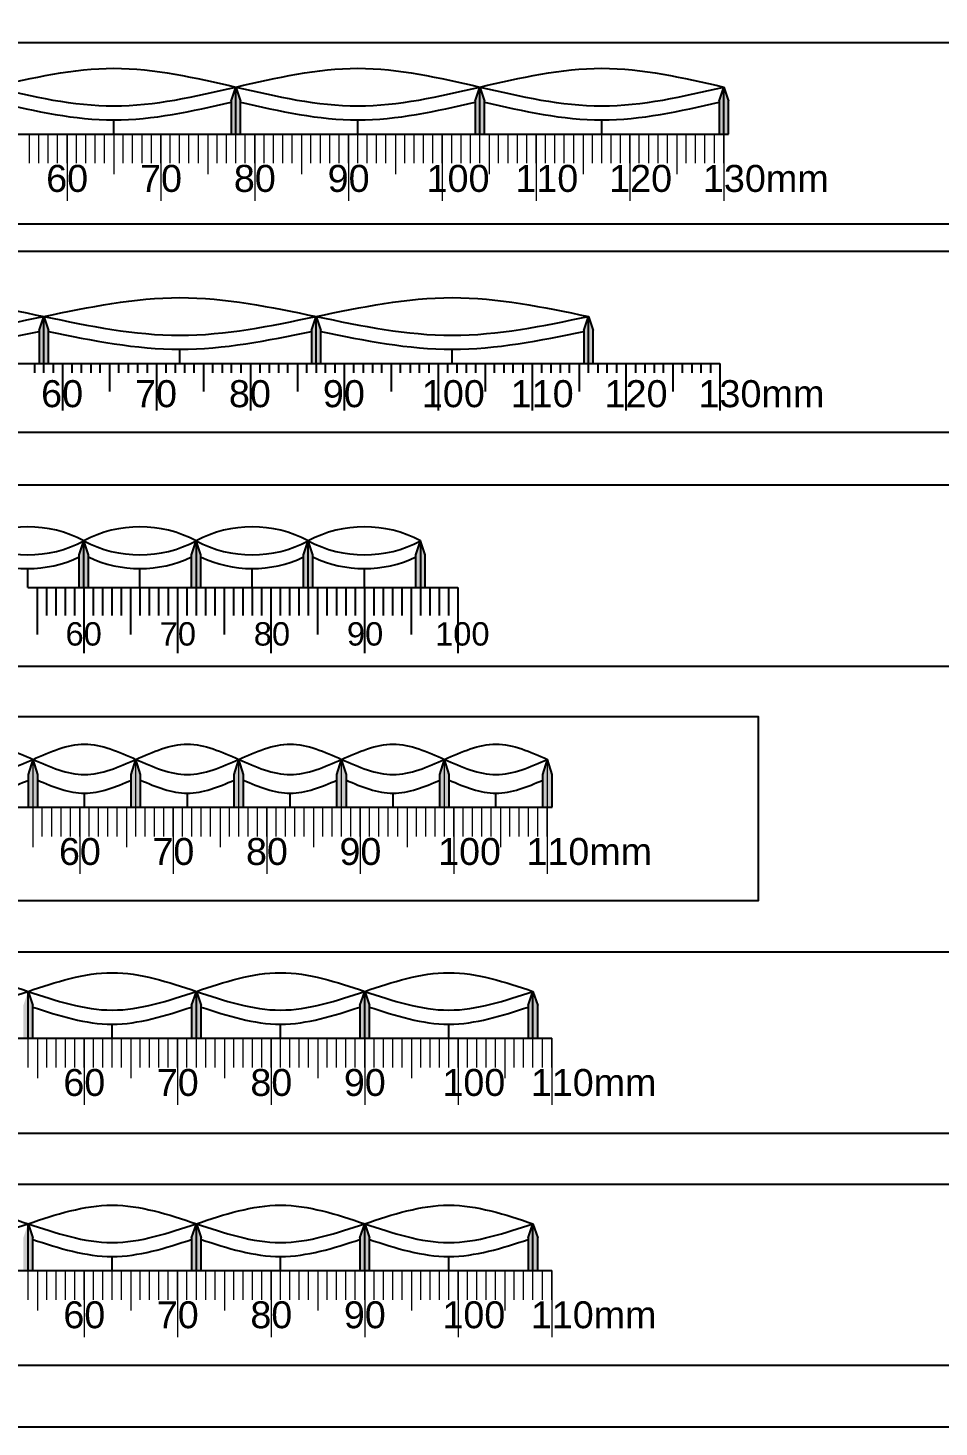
# Model space of a CAD drawing. Header units: millimetres. Extents: x 10828 to 12582, y 10200 to 11457.
# Drawn here: x 11524.7 to 11622.1, y 11159.7 to 11309.3 of the extents above; entities that cross this region are included whole.
import ezdxf

# ---------------------------------------------------------------- set-up
doc = ezdxf.new("R2010")
doc.units = ezdxf.units.MM
doc.linetypes.add('ACAD_ISO03W100', pattern=[30, 12, -18])
for name, color, linetype, lineweight in [('BTONG', 250, 'Continuous', 30), ('chigioixd', 1, 'ACAD_ISO03W100', 30), ('VATLIEU', 250, 'Continuous', 5)]:
    doc.layers.add(name, color=color, linetype=linetype, lineweight=lineweight)
doc.layers.add('GHICHU', color=7, linetype='Continuous')
doc.styles.get("Standard").update_dxf_attribs({"font": 'arial.ttf'})
doc.styles.add('VN-DIM', font='')
doc.styles.get('VN-DIM').set_extended_font_data('VNI-Helve')

# ---------------------------------------------------------------- blocks, each defined once
blk = doc.blocks.new('*U8')
h = blk.add_hatch(color=3)
h.dxf.hatch_style = 1
h.paths.add_polyline_path([(-11.79, 0.25), (-12.25, 1.75), (-12.25, -3.25), (-11.75, -3.25)])
h.paths.add_polyline_path([(-0.25, 1.75), (-0.75, 0.25), (-0.75, -3.25), (-0.25, -3.25)])
h.paths.add_polyline_path([(0.25, 0.25), (-0.25, 1.75), (-0.25, -3.25), (0.25, -3.25)])
h.paths.add_polyline_path([(11.75, 1.75), (11.25, 0.25), (11.25, -3.25), (11.75, -3.25)])
h.paths.add_polyline_path([(12.25, 0.25), (11.75, 1.75), (11.75, -3.25), (12.25, -3.25)])
for p, q in [((-0.75, 0.25), (-0.25, 1.75)), ((-0.25, -3.25), (-0.25, 1.75)), ((0.25, 0.25), (-0.25, 1.75)), ((11.25, 0.25), (11.75, 1.75)), ((11.75, 1.75), (11.75, -3.25)), ((12.25, 0.25), (11.75, 1.75)), ((-0.75, -3.25), (-0.75, 0.25)), ((0.25, -3.25), (0.25, 0.25)), ((11.25, -3.25), (11.25, 0.25)), ((12.25, -3.25), (12.25, 0.25))]:
    blk.add_line(p, q)
at = {"color": 1}
for p, q in [((-6.25, -3.25), (-6.25, -1.25)), ((5.75, -3.25), (5.75, -1.25))]:
    blk.add_line(p, q, dxfattribs=at)
at = {"color": 5}
for centre, start, end in [((-6.25, -9.5), 61.9275, 118.0725), ((5.75, 13), 241.9275, 298.0725)]:
    blk.add_arc(centre, 12.75, start, end, dxfattribs=at)
at = {"color": 6}
for centre, start, end in [((5.75, -9.5), 61.9275, 118.0725), ((-6.25, 13), 241.9275, 298.0725)]:
    blk.add_arc(centre, 12.75, start, end, dxfattribs=at)
at = {"color": 1}
for centre, start in [((-6.25, 11.53), 244.2665), ((5.75, 11.53), 244.4453)]:
    blk.add_arc(centre, 12.75, start, 295.5547, dxfattribs=at)
blk = doc.blocks.new('*U9')
at = {"color": 0, "linetype": 'ByBlock', "lineweight": -2, "transparency": 16777216}
for p in [(0, 0), (24, 0), (48, 0), (72, 0)]:
    blk.add_blockref('*U8', p, dxfattribs=at)

msp = doc.modelspace()

# ---------------------------------------------------------------- hatches: boundary and pattern name
h = msp.add_hatch(color=3)
h.dxf.hatch_style = 1
h.paths.add_polyline_path([(11521.35, 11301.46), (11520.84, 11302.97), (11520.84, 11297.95), (11521.35, 11297.95)])
h.paths.add_polyline_path([(11546.93, 11302.97), (11546.43, 11301.46), (11546.43, 11297.95), (11546.93, 11297.95)])
h.paths.add_polyline_path([(11547.43, 11301.46), (11546.93, 11302.97), (11546.93, 11297.95), (11547.43, 11297.95)])
h.paths.add_polyline_path([(11573.02, 11302.97), (11572.51, 11301.46), (11572.51, 11297.95), (11573.02, 11297.95)])
h.paths.add_polyline_path([(11573.52, 11301.46), (11573.02, 11302.97), (11573.02, 11297.95), (11573.52, 11297.95)])
h = msp.add_hatch(color=3)
h.dxf.hatch_style = 1
h.paths.add_polyline_path([(11599.1, 11302.97), (11598.6, 11301.46), (11598.6, 11297.95), (11599.1, 11297.95)])
h.paths.add_polyline_path([(11599.6, 11301.46), (11599.1, 11302.97), (11599.1, 11297.95), (11599.6, 11297.95)])
h = msp.add_hatch(color=3)
h.dxf.hatch_style = 1
h.paths.add_polyline_path([(11468.65, 11276.94), (11468.15, 11278.44), (11468.15, 11273.42), (11468.65, 11273.42)])
h.paths.add_polyline_path([(11497.27, 11278.44), (11496.76, 11276.94), (11496.76, 11273.42), (11497.27, 11273.42)])
h.paths.add_polyline_path([(11497.77, 11276.94), (11497.27, 11278.44), (11497.27, 11273.42), (11497.77, 11273.42)])
h.paths.add_polyline_path([(11526.39, 11278.44), (11525.88, 11276.94), (11525.88, 11273.42), (11526.39, 11273.42)])
h.paths.add_polyline_path([(11526.89, 11276.94), (11526.39, 11278.44), (11526.39, 11273.42), (11526.89, 11273.42)])
h = msp.add_hatch(color=3)
h.dxf.hatch_style = 1
h.paths.add_polyline_path([(11526.89, 11276.94), (11526.39, 11278.44), (11526.39, 11273.42), (11526.89, 11273.42)])
h.paths.add_polyline_path([(11555.51, 11278.44), (11555, 11276.94), (11555, 11273.42), (11555.51, 11273.42)])
h.paths.add_polyline_path([(11556.01, 11276.94), (11555.51, 11278.44), (11555.51, 11273.42), (11556.01, 11273.42)])
h.paths.add_polyline_path([(11584.63, 11278.44), (11584.13, 11276.94), (11584.13, 11273.42), (11584.63, 11273.42)])
h.paths.add_polyline_path([(11585.13, 11276.94), (11584.63, 11278.44), (11584.63, 11273.42), (11585.13, 11273.42)])
h = msp.add_hatch(color=3)
h.dxf.hatch_style = 1
h.paths.add_polyline_path([(11470.73, 11229.46), (11470.23, 11231.08), (11470.23, 11225.96), (11470.73, 11225.96)])
h.paths.add_polyline_path([(11481.23, 11231.08), (11480.73, 11229.47), (11480.73, 11225.97), (11481.23, 11225.96)])
h.paths.add_polyline_path([(11481.73, 11229.46), (11481.23, 11231.08), (11481.23, 11225.96), (11481.73, 11225.96)])
h.paths.add_polyline_path([(11492.73, 11229.46), (11492.23, 11231.08), (11492.23, 11225.96), (11492.73, 11225.96)])
h.paths.add_polyline_path([(11492.23, 11231.08), (11491.73, 11229.47), (11491.73, 11225.96), (11492.23, 11225.96)])
h.paths.add_polyline_path([(11503.24, 11231.08), (11502.74, 11229.47), (11502.74, 11225.96), (11503.24, 11225.96)])
h.paths.add_polyline_path([(11503.74, 11229.46), (11503.24, 11231.08), (11503.24, 11225.96), (11503.74, 11225.96)])
h.paths.add_polyline_path([(11514.24, 11231.08), (11513.74, 11229.47), (11513.74, 11225.96), (11514.24, 11225.96)])
h.paths.add_polyline_path([(11514.74, 11229.46), (11514.24, 11231.08), (11514.24, 11225.96), (11514.74, 11225.96)])
h.paths.add_polyline_path([(11525.24, 11231.08), (11524.74, 11229.47), (11524.74, 11225.96), (11525.24, 11225.96)])
h.paths.add_polyline_path([(11525.74, 11229.46), (11525.24, 11231.08), (11525.24, 11225.96), (11525.74, 11225.96)])
h.paths.add_polyline_path([(11536.24, 11231.08), (11535.74, 11229.46), (11535.74, 11225.96), (11536.24, 11225.96)])
h.paths.add_polyline_path([(11536.74, 11229.46), (11536.24, 11231.08), (11536.24, 11225.96), (11536.74, 11225.96)])
h.paths.add_polyline_path([(11547.24, 11231.08), (11546.74, 11229.46), (11546.74, 11225.96), (11547.24, 11225.96)])
h.paths.add_polyline_path([(11547.74, 11229.46), (11547.24, 11231.08), (11547.24, 11225.96), (11547.74, 11225.96)])
h.paths.add_polyline_path([(11558.24, 11231.08), (11557.74, 11229.46), (11557.74, 11225.96), (11558.24, 11225.96)])
h.paths.add_polyline_path([(11558.74, 11229.46), (11558.24, 11231.08), (11558.24, 11225.96), (11558.74, 11225.96)])
h.paths.add_polyline_path([(11569.24, 11231.08), (11568.74, 11229.47), (11568.74, 11225.96), (11569.24, 11225.96)])
h.paths.add_polyline_path([(11569.74, 11229.46), (11569.24, 11231.08), (11569.24, 11225.96), (11569.74, 11225.96)])
h.paths.add_polyline_path([(11580.24, 11231.08), (11579.74, 11229.47), (11579.74, 11225.96), (11580.24, 11225.96)])
h = msp.add_hatch(color=3)
h.dxf.hatch_style = 1
h.paths.add_polyline_path([(11580.24, 11225.96), (11580.74, 11225.96), (11580.74, 11229.46), (11580.24, 11231.08)])
h = msp.add_hatch(color=3)
h.dxf.hatch_style = 1
h.paths.add_polyline_path([(11543.2, 11204.77), (11542.7, 11206.27), (11542.7, 11201.27), (11543.2, 11201.27)])
h.paths.add_polyline_path([(11542.7, 11206.27), (11542.2, 11204.77), (11542.2, 11201.27), (11542.7, 11201.27)])
h.paths.add_polyline_path([(11524.7, 11206.27), (11524.2, 11204.77), (11524.2, 11201.27), (11524.7, 11201.27)])
h.paths.add_polyline_path([(11525.2, 11204.77), (11524.7, 11206.27), (11524.7, 11201.27), (11525.2, 11201.27)])
h.paths.add_polyline_path([(11507.2, 11204.77), (11506.7, 11206.27), (11506.7, 11201.27), (11507.2, 11201.27)])
h = msp.add_hatch(color=3)
h.dxf.hatch_style = 1
h.paths.add_polyline_path([(11579.2, 11204.77), (11578.7, 11206.27), (11578.7, 11201.27), (11579.2, 11201.27)])
h.paths.add_polyline_path([(11578.7, 11206.27), (11578.2, 11204.77), (11578.2, 11201.27), (11578.7, 11201.27)])
h.paths.add_polyline_path([(11560.7, 11206.27), (11560.2, 11204.77), (11560.2, 11201.27), (11560.7, 11201.27)])
h.paths.add_polyline_path([(11561.2, 11204.77), (11560.7, 11206.27), (11560.7, 11201.27), (11561.2, 11201.27)])
h.paths.add_polyline_path([(11543.2, 11204.77), (11542.7, 11206.27), (11542.7, 11201.27), (11543.2, 11201.27)])
h = msp.add_hatch(color=3)
h.dxf.hatch_style = 1
h.paths.add_polyline_path([(11543.2, 11179.92), (11542.7, 11181.42), (11542.7, 11176.42), (11543.2, 11176.42)])
h.paths.add_polyline_path([(11542.7, 11181.42), (11542.2, 11179.92), (11542.2, 11176.42), (11542.7, 11176.42)])
h.paths.add_polyline_path([(11524.7, 11181.42), (11524.2, 11179.92), (11524.2, 11176.42), (11524.7, 11176.42)])
h.paths.add_polyline_path([(11525.2, 11179.92), (11524.7, 11181.42), (11524.7, 11176.42), (11525.2, 11176.42)])
h.paths.add_polyline_path([(11507.2, 11179.92), (11506.7, 11181.42), (11506.7, 11176.42), (11507.2, 11176.42)])
h = msp.add_hatch(color=3)
h.dxf.hatch_style = 1
h.paths.add_polyline_path([(11579.2, 11179.92), (11578.7, 11181.42), (11578.7, 11176.42), (11579.2, 11176.42)])
h.paths.add_polyline_path([(11578.7, 11181.42), (11578.2, 11179.92), (11578.2, 11176.42), (11578.7, 11176.42)])
h.paths.add_polyline_path([(11560.7, 11181.42), (11560.2, 11179.92), (11560.2, 11176.42), (11560.7, 11176.42)])
h.paths.add_polyline_path([(11561.2, 11179.92), (11560.7, 11181.42), (11560.7, 11176.42), (11561.2, 11176.42)])
h.paths.add_polyline_path([(11543.2, 11179.92), (11542.7, 11181.42), (11542.7, 11176.42), (11543.2, 11176.42)])

# ---------------------------------------------------------------- linework, layer by layer
for p, q in [((11546.43, 11301.46), (11546.93, 11302.97)), ((11546.93, 11297.95), (11546.93, 11302.97)), ((11546.93, 11302.97), (11547.43, 11301.46)), ((11572.51, 11301.46), (11573.02, 11302.97)), ((11573.02, 11297.95), (11573.02, 11302.97)), ((11573.02, 11302.97), (11573.52, 11301.46)), ((11598.6, 11301.46), (11599.1, 11302.97)), ((11599.1, 11297.95), (11599.1, 11302.97)), ((11599.1, 11302.97), (11599.6, 11301.46)), ((11546.43, 11301.46), (11546.43, 11297.95)), ((11547.43, 11297.95), (11547.43, 11301.46)), ((11572.51, 11301.46), (11572.51, 11297.95)), ((11573.52, 11297.95), (11573.52, 11301.46)), ((11598.6, 11301.46), (11598.6, 11297.95)), ((11599.6, 11297.95), (11599.6, 11301.46)), ((11525.88, 11276.94), (11526.39, 11278.44)), ((11526.39, 11273.42), (11526.39, 11278.44)), ((11526.39, 11278.44), (11526.89, 11276.94)), ((11555, 11276.94), (11555.51, 11278.44)), ((11555.51, 11273.42), (11555.51, 11278.44)), ((11555.51, 11278.44), (11556.01, 11276.94)), ((11584.13, 11276.94), (11584.63, 11278.44)), ((11584.63, 11273.42), (11584.63, 11278.44)), ((11584.63, 11278.44), (11585.13, 11276.94)), ((11525.88, 11276.94), (11525.88, 11273.42)), ((11526.89, 11273.42), (11526.89, 11276.94)), ((11555, 11276.94), (11555, 11273.42)), ((11556.01, 11273.42), (11556.01, 11276.94)), ((11584.13, 11276.94), (11584.13, 11273.42)), ((11585.13, 11273.42), (11585.13, 11276.94)), ((11518.35, 11273.42), (11528.39, 11273.42)), ((11524.38, 11273.42), (11525.38, 11273.42)), ((11525.38, 11273.42), (11525.38, 11272.42)), ((11526.39, 11272.42), (11526.39, 11273.42)), ((11526.39, 11273.42), (11527.39, 11273.42)), ((11527.39, 11273.42), (11527.39, 11272.42)), ((11528.39, 11273.42), (11528.39, 11268.4)), ((11528.39, 11273.42), (11538.44, 11273.42)), ((11528.39, 11273.42), (11529.4, 11273.42)), ((11528.39, 11273.42), (11528.39, 11268.4)), ((11529.4, 11273.42), (11529.4, 11272.42)), ((11529.4, 11273.42), (11530.4, 11273.42)), ((11530.4, 11273.42), (11530.4, 11272.42)), ((11530.4, 11273.42), (11531.41, 11273.42)), ((11531.41, 11273.42), (11531.41, 11272.42)), ((11532.41, 11272.42), (11532.41, 11273.42)), ((11532.41, 11273.42), (11533.42, 11273.42)), ((11533.42, 11273.42), (11533.42, 11270.41)), ((11534.42, 11272.42), (11534.42, 11273.42)), ((11534.42, 11273.42), (11535.42, 11273.42)), ((11535.42, 11273.42), (11535.42, 11272.42)), ((11536.43, 11272.42), (11536.43, 11273.42)), ((11536.43, 11273.42), (11537.43, 11273.42)), ((11537.43, 11273.42), (11537.43, 11272.42)), ((11538.44, 11273.42), (11538.44, 11268.4)), ((11538.44, 11273.42), (11548.48, 11273.42)), ((11538.44, 11273.42), (11539.44, 11273.42)), ((11538.44, 11273.42), (11538.44, 11268.4)), ((11539.44, 11273.42), (11539.44, 11272.42)), ((11539.44, 11273.42), (11540.44, 11273.42)), ((11540.44, 11273.42), (11540.44, 11272.42)), ((11540.44, 11273.42), (11541.45, 11273.42)), ((11541.45, 11273.42), (11541.45, 11272.42)), ((11542.45, 11272.42), (11542.45, 11273.42)), ((11542.45, 11273.42), (11543.46, 11273.42)), ((11543.46, 11273.42), (11543.46, 11270.41)), ((11544.46, 11272.42), (11544.46, 11273.42)), ((11544.46, 11273.42), (11545.47, 11273.42)), ((11545.47, 11273.42), (11545.47, 11272.42)), ((11546.47, 11272.42), (11546.47, 11273.42)), ((11546.47, 11273.42), (11547.47, 11273.42)), ((11547.47, 11273.42), (11547.47, 11272.42)), ((11548.48, 11273.42), (11548.48, 11268.4)), ((11548.48, 11273.42), (11558.52, 11273.42)), ((11548.48, 11273.42), (11549.48, 11273.42)), ((11548.48, 11273.42), (11548.48, 11268.4)), ((11549.48, 11273.42), (11549.48, 11272.42)), ((11549.48, 11273.42), (11550.49, 11273.42)), ((11550.49, 11273.42), (11550.49, 11272.42)), ((11550.49, 11273.42), (11551.49, 11273.42)), ((11551.49, 11273.42), (11551.49, 11272.42)), ((11552.49, 11272.42), (11552.49, 11273.42)), ((11552.49, 11273.42), (11553.5, 11273.42)), ((11553.5, 11273.42), (11553.5, 11270.41)), ((11554.5, 11272.42), (11554.5, 11273.42)), ((11554.5, 11273.42), (11555.51, 11273.42)), ((11555.51, 11273.42), (11555.51, 11272.42)), ((11556.51, 11272.42), (11556.51, 11273.42)), ((11556.51, 11273.42), (11557.51, 11273.42)), ((11557.51, 11273.42), (11557.51, 11272.42)), ((11558.52, 11273.42), (11558.52, 11268.4)), ((11558.52, 11273.42), (11568.56, 11273.42)), ((11558.52, 11273.42), (11559.52, 11273.42)), ((11558.52, 11273.42), (11558.52, 11268.4)), ((11559.52, 11273.42), (11559.52, 11272.42)), ((11559.52, 11273.42), (11560.53, 11273.42)), ((11560.53, 11273.42), (11560.53, 11272.42)), ((11560.53, 11273.42), (11561.53, 11273.42)), ((11561.53, 11273.42), (11561.53, 11272.42)), ((11562.54, 11272.42), (11562.54, 11273.42)), ((11562.54, 11273.42), (11563.54, 11273.42)), ((11563.54, 11273.42), (11563.54, 11270.41)), ((11564.54, 11272.42), (11564.54, 11273.42)), ((11564.54, 11273.42), (11565.55, 11273.42)), ((11565.55, 11273.42), (11565.55, 11272.42)), ((11566.55, 11272.42), (11566.55, 11273.42)), ((11566.55, 11273.42), (11567.56, 11273.42)), ((11567.56, 11273.42), (11567.56, 11272.42)), ((11568.56, 11273.42), (11568.56, 11268.4)), ((11568.56, 11273.42), (11578.6, 11273.42)), ((11568.56, 11273.42), (11569.56, 11273.42)), ((11568.56, 11273.42), (11568.56, 11268.4)), ((11569.56, 11273.42), (11569.56, 11272.42)), ((11569.56, 11273.42), (11570.57, 11273.42)), ((11570.57, 11273.42), (11570.57, 11272.42)), ((11570.57, 11273.42), (11571.57, 11273.42)), ((11571.57, 11273.42), (11571.57, 11272.42)), ((11572.58, 11272.42), (11572.58, 11273.42)), ((11572.58, 11273.42), (11573.58, 11273.42)), ((11573.58, 11273.42), (11573.58, 11270.41)), ((11574.59, 11272.42), (11574.59, 11273.42)), ((11574.59, 11273.42), (11575.59, 11273.42)), ((11575.59, 11273.42), (11575.59, 11272.42)), ((11576.59, 11272.42), (11576.59, 11273.42)), ((11576.59, 11273.42), (11577.6, 11273.42)), ((11577.6, 11273.42), (11577.6, 11272.42)), ((11578.6, 11273.42), (11578.6, 11268.4)), ((11578.6, 11273.42), (11588.64, 11273.42)), ((11578.6, 11273.42), (11579.61, 11273.42)), ((11578.6, 11273.42), (11578.6, 11268.4)), ((11579.61, 11273.42), (11579.61, 11272.42)), ((11579.61, 11273.42), (11580.61, 11273.42)), ((11580.61, 11273.42), (11580.61, 11272.42)), ((11580.61, 11273.42), (11581.61, 11273.42)), ((11581.61, 11273.42), (11581.61, 11272.42)), ((11582.62, 11272.42), (11582.62, 11273.42)), ((11582.62, 11273.42), (11583.62, 11273.42)), ((11583.62, 11273.42), (11583.62, 11270.41)), ((11584.63, 11272.42), (11584.63, 11273.42)), ((11584.63, 11273.42), (11585.63, 11273.42)), ((11585.63, 11273.42), (11585.63, 11272.42)), ((11586.64, 11272.42), (11586.64, 11273.42)), ((11586.64, 11273.42), (11587.64, 11273.42)), ((11587.64, 11273.42), (11587.64, 11272.42)), ((11588.64, 11273.42), (11588.64, 11268.4)), ((11588.64, 11273.42), (11598.69, 11273.42)), ((11588.64, 11273.42), (11589.65, 11273.42)), ((11588.64, 11273.42), (11588.64, 11268.4)), ((11589.65, 11273.42), (11589.65, 11272.42)), ((11589.65, 11273.42), (11590.65, 11273.42)), ((11590.65, 11273.42), (11590.65, 11272.42)), ((11590.65, 11273.42), (11591.66, 11273.42)), ((11591.66, 11273.42), (11591.66, 11272.42)), ((11592.66, 11272.42), (11592.66, 11273.42)), ((11592.66, 11273.42), (11593.66, 11273.42)), ((11593.66, 11273.42), (11593.66, 11270.41)), ((11594.67, 11272.42), (11594.67, 11273.42)), ((11594.67, 11273.42), (11595.67, 11273.42)), ((11595.67, 11273.42), (11595.67, 11272.42)), ((11596.68, 11272.42), (11596.68, 11273.42)), ((11596.68, 11273.42), (11597.68, 11273.42)), ((11597.68, 11273.42), (11597.68, 11272.42)), ((11598.69, 11273.42), (11598.69, 11268.4)), ((11598.69, 11273.42), (11598.69, 11268.4)), ((11524.67, 11249.45), (11525.67, 11249.45)), ((11525.67, 11249.45), (11525.67, 11244.45)), ((11525.67, 11249.45), (11526.67, 11249.45)), ((11526.67, 11249.45), (11526.67, 11246.45)), ((11526.67, 11249.45), (11527.67, 11249.45)), ((11527.67, 11249.45), (11527.67, 11246.45)), ((11527.67, 11249.45), (11528.67, 11249.45)), ((11528.67, 11249.45), (11528.67, 11246.45)), ((11528.67, 11249.45), (11529.67, 11249.45)), ((11529.67, 11249.45), (11529.67, 11246.45)), ((11529.67, 11249.45), (11530.67, 11249.45)), ((11530.67, 11249.45), (11530.67, 11242.45)), ((11530.67, 11249.45), (11530.67, 11242.45)), ((11530.67, 11249.45), (11531.67, 11249.45)), ((11531.67, 11249.45), (11531.67, 11246.45)), ((11531.67, 11249.45), (11532.67, 11249.45)), ((11532.67, 11249.45), (11532.67, 11246.45)), ((11532.67, 11249.45), (11533.67, 11249.45)), ((11533.67, 11249.45), (11533.67, 11246.45)), ((11533.67, 11249.45), (11534.67, 11249.45)), ((11534.67, 11249.45), (11534.67, 11246.45)), ((11534.67, 11249.45), (11535.67, 11249.45)), ((11535.67, 11249.45), (11535.67, 11244.45)), ((11535.67, 11249.45), (11536.67, 11249.45)), ((11536.67, 11249.45), (11536.67, 11246.45)), ((11536.67, 11249.45), (11537.67, 11249.45)), ((11537.67, 11249.45), (11537.67, 11246.45)), ((11537.67, 11249.45), (11538.67, 11249.45)), ((11538.67, 11249.45), (11538.67, 11246.45)), ((11538.67, 11249.45), (11539.67, 11249.45)), ((11539.67, 11249.45), (11539.67, 11246.45)), ((11539.67, 11249.45), (11540.67, 11249.45)), ((11540.67, 11249.45), (11540.67, 11242.45)), ((11540.67, 11249.45), (11540.67, 11242.45)), ((11540.67, 11249.45), (11541.67, 11249.45)), ((11541.67, 11249.45), (11541.67, 11246.45)), ((11541.67, 11249.45), (11542.67, 11249.45)), ((11542.67, 11249.45), (11542.67, 11246.45)), ((11542.67, 11249.45), (11543.67, 11249.45)), ((11543.67, 11249.45), (11543.67, 11246.45)), ((11543.67, 11249.45), (11544.67, 11249.45)), ((11544.67, 11249.45), (11544.67, 11246.45)), ((11544.67, 11249.45), (11545.67, 11249.45)), ((11545.67, 11249.45), (11545.67, 11244.45)), ((11545.67, 11249.45), (11546.67, 11249.45)), ((11546.67, 11249.45), (11546.67, 11246.45)), ((11546.67, 11249.45), (11547.67, 11249.45)), ((11547.67, 11249.45), (11547.67, 11246.45)), ((11547.67, 11249.45), (11548.67, 11249.45)), ((11548.67, 11249.45), (11548.67, 11246.45)), ((11548.67, 11249.45), (11549.67, 11249.45)), ((11549.67, 11249.45), (11549.67, 11246.45)), ((11549.67, 11249.45), (11550.67, 11249.45)), ((11550.67, 11249.45), (11550.67, 11242.45)), ((11550.67, 11249.45), (11550.67, 11242.45)), ((11550.67, 11249.45), (11551.67, 11249.45)), ((11551.67, 11249.45), (11551.67, 11246.45)), ((11551.67, 11249.45), (11552.67, 11249.45)), ((11552.67, 11249.45), (11552.67, 11246.45)), ((11552.67, 11249.45), (11553.67, 11249.45)), ((11553.67, 11249.45), (11553.67, 11246.45)), ((11553.67, 11249.45), (11554.67, 11249.45)), ((11554.67, 11249.45), (11554.67, 11246.45)), ((11554.67, 11249.45), (11555.67, 11249.45)), ((11555.67, 11249.45), (11555.67, 11244.45)), ((11555.67, 11249.45), (11556.67, 11249.45)), ((11556.67, 11249.45), (11556.67, 11246.45)), ((11556.67, 11249.45), (11557.67, 11249.45)), ((11557.67, 11249.45), (11557.67, 11246.45)), ((11557.67, 11249.45), (11558.67, 11249.45)), ((11558.67, 11249.45), (11558.67, 11246.45)), ((11558.67, 11249.45), (11559.67, 11249.45)), ((11559.67, 11249.45), (11559.67, 11246.45)), ((11559.67, 11249.45), (11560.67, 11249.45)), ((11560.67, 11249.45), (11560.67, 11242.45)), ((11560.67, 11249.45), (11560.67, 11242.45)), ((11560.67, 11249.45), (11561.67, 11249.45)), ((11561.67, 11249.45), (11561.67, 11246.45)), ((11561.67, 11249.45), (11562.67, 11249.45)), ((11562.67, 11249.45), (11562.67, 11246.45)), ((11562.67, 11249.45), (11563.67, 11249.45)), ((11563.67, 11249.45), (11563.67, 11246.45)), ((11563.67, 11249.45), (11564.67, 11249.45)), ((11564.67, 11249.45), (11564.67, 11246.45)), ((11564.67, 11249.45), (11565.67, 11249.45)), ((11565.67, 11249.45), (11565.67, 11244.45)), ((11565.67, 11249.45), (11566.67, 11249.45)), ((11566.67, 11249.45), (11566.67, 11246.45)), ((11566.67, 11249.45), (11567.67, 11249.45)), ((11567.67, 11249.45), (11567.67, 11246.45)), ((11567.67, 11249.45), (11568.67, 11249.45)), ((11568.67, 11249.45), (11568.67, 11246.45)), ((11568.67, 11249.45), (11569.67, 11249.45)), ((11569.67, 11249.45), (11569.67, 11246.45)), ((11569.67, 11249.45), (11570.67, 11249.45)), ((11570.67, 11249.45), (11570.67, 11242.45)), ((11570.67, 11249.45), (11570.67, 11242.45)), ((11524.74, 11229.47), (11525.24, 11231.08)), ((11525.74, 11229.46), (11525.24, 11231.08)), ((11535.74, 11229.46), (11536.24, 11231.08)), ((11536.74, 11229.46), (11536.24, 11231.08)), ((11546.74, 11229.46), (11547.24, 11231.08)), ((11547.74, 11229.46), (11547.24, 11231.08)), ((11557.74, 11229.46), (11558.24, 11231.08)), ((11558.74, 11229.46), (11558.24, 11231.08)), ((11568.74, 11229.47), (11569.24, 11231.08)), ((11569.74, 11229.46), (11569.24, 11231.08)), ((11579.74, 11229.47), (11580.24, 11231.08)), ((11580.74, 11229.46), (11580.24, 11231.08)), ((11524.7, 11201.27), (11524.7, 11206.27)), ((11524.7, 11206.27), (11525.2, 11204.77)), ((11542.2, 11204.77), (11542.7, 11206.27)), ((11542.7, 11201.27), (11542.7, 11206.27)), ((11542.7, 11206.27), (11543.2, 11204.77)), ((11560.2, 11204.77), (11560.7, 11206.27)), ((11560.7, 11201.27), (11560.7, 11206.27)), ((11560.7, 11206.27), (11561.2, 11204.77)), ((11578.2, 11204.77), (11578.7, 11206.27)), ((11578.7, 11201.27), (11578.7, 11206.27)), ((11578.7, 11206.27), (11579.2, 11204.77)), ((11525.2, 11201.27), (11525.2, 11204.77)), ((11542.2, 11204.77), (11542.2, 11201.27)), ((11543.2, 11201.27), (11543.2, 11204.77)), ((11560.2, 11204.77), (11560.2, 11201.27)), ((11561.2, 11201.27), (11561.2, 11204.77)), ((11578.2, 11204.77), (11578.2, 11201.27)), ((11579.2, 11201.27), (11579.2, 11204.77)), ((11524.7, 11176.42), (11524.7, 11181.42)), ((11524.7, 11181.42), (11525.2, 11179.92)), ((11542.2, 11179.92), (11542.7, 11181.42)), ((11542.7, 11176.42), (11542.7, 11181.42)), ((11542.7, 11181.42), (11543.2, 11179.92)), ((11560.2, 11179.92), (11560.7, 11181.42)), ((11560.7, 11176.42), (11560.7, 11181.42)), ((11560.7, 11181.42), (11561.2, 11179.92)), ((11578.2, 11179.92), (11578.7, 11181.42)), ((11578.7, 11176.42), (11578.7, 11181.42)), ((11578.7, 11181.42), (11579.2, 11179.92)), ((11525.2, 11176.42), (11525.2, 11179.92)), ((11542.2, 11179.92), (11542.2, 11176.42)), ((11543.2, 11176.42), (11543.2, 11179.92)), ((11560.2, 11179.92), (11560.2, 11176.42)), ((11561.2, 11176.42), (11561.2, 11179.92)), ((11578.2, 11179.92), (11578.2, 11176.42)), ((11579.2, 11176.42), (11579.2, 11179.92))]:
    msp.add_line(p, q)
at = {"color": 1}
for p, q in [((11533.89, 11297.95), (11533.89, 11299.46)), ((11559.97, 11297.95), (11559.97, 11299.46)), ((11586.06, 11297.95), (11586.06, 11299.46)), ((11540.95, 11273.42), (11540.95, 11274.93)), ((11570.07, 11273.42), (11570.07, 11274.93)), ((11524.74, 11225.97), (11524.74, 11229.47)), ((11525.74, 11225.96), (11525.74, 11229.46)), ((11535.74, 11225.96), (11535.74, 11229.46)), ((11536.74, 11225.96), (11536.74, 11229.46)), ((11546.74, 11225.96), (11546.74, 11229.46)), ((11547.74, 11225.96), (11547.74, 11229.46)), ((11557.74, 11225.96), (11557.74, 11229.46)), ((11558.74, 11225.96), (11558.74, 11229.46)), ((11568.74, 11225.97), (11568.74, 11229.47)), ((11569.74, 11225.96), (11569.74, 11229.46)), ((11579.74, 11225.97), (11579.74, 11229.47)), ((11580.74, 11225.96), (11580.74, 11229.46)), ((11530.74, 11225.96), (11530.74, 11227.46)), ((11541.74, 11225.96), (11541.74, 11227.46)), ((11552.74, 11225.96), (11552.74, 11227.46)), ((11563.74, 11225.96), (11563.74, 11227.46)), ((11574.74, 11225.96), (11574.74, 11227.46)), ((11533.7, 11201.27), (11533.7, 11202.77)), ((11551.7, 11201.27), (11551.7, 11202.77)), ((11569.7, 11201.27), (11569.7, 11202.77)), ((11533.7, 11176.42), (11533.7, 11177.92)), ((11551.7, 11176.42), (11551.7, 11177.92)), ((11569.7, 11176.42), (11569.7, 11177.92))]:
    msp.add_line(p, q, dxfattribs=at)
at = {"color": 0}
for p, q in [((11468.67, 11297.95), (11599.6, 11297.95)), ((11470.23, 11225.96), (11580.24, 11225.96)), ((11580.24, 11225.96), (11580.74, 11225.96)), ((11470.7, 11201.27), (11580.7, 11201.27)), ((11470.7, 11176.42), (11580.7, 11176.42))]:
    msp.add_line(p, q, dxfattribs=at)
for points in [[(11299.99, 11456.69), (11719.99, 11456.69), (11719.99, 11159.69), (11299.99, 11159.69)], [(11410.38, 11307.73), (11629.98, 11307.73), (11629.98, 11288.32), (11410.38, 11288.32)], [(11410.39, 11285.44), (11630, 11285.44), (11630, 11266.03), (11410.39, 11266.03)], [(11410.38, 11260.42), (11629.98, 11260.42), (11629.98, 11241.01), (11410.38, 11241.01)], [(11410.23, 11235.66), (11602.77, 11235.66), (11602.77, 11215.97), (11410.23, 11215.97)], [(11411.57, 11210.51), (11631.18, 11210.51), (11631.18, 11191.09), (11411.57, 11191.09)], [(11411.57, 11185.66), (11631.18, 11185.66), (11631.18, 11166.25), (11411.57, 11166.25)]]:
    msp.add_lwpolyline(points, close=True)
at = {"color": 5}
for points in [[(11520.84, 11302.97), (11533.89, 11304.98), (11546.93, 11302.97)], [(11573.02, 11302.97), (11586.06, 11304.98), (11599.1, 11302.97)], [(11546.93, 11302.97), (11559.97, 11300.96), (11573.02, 11302.97)], [(11526.39, 11278.44), (11540.95, 11280.46), (11555.51, 11278.44)], [(11497.27, 11278.44), (11511.83, 11276.43), (11526.39, 11278.44)], [(11555.51, 11278.44), (11570.07, 11276.43), (11584.63, 11278.44)], [(11514.24, 11231.08), (11519.74, 11232.71), (11525.24, 11231.08)], [(11536.24, 11231.08), (11541.74, 11232.71), (11547.24, 11231.08)], [(11558.24, 11231.08), (11563.74, 11232.71), (11569.24, 11231.08)], [(11525.24, 11231.08), (11530.74, 11229.46), (11536.24, 11231.08)], [(11547.24, 11231.08), (11552.74, 11229.46), (11558.24, 11231.08)], [(11569.24, 11231.08), (11574.74, 11229.46), (11580.24, 11231.08)], [(11506.7, 11206.27), (11515.7, 11208.27), (11524.7, 11206.27)], [(11542.7, 11206.27), (11551.7, 11208.27), (11560.7, 11206.27)], [(11524.7, 11206.27), (11533.7, 11204.27), (11542.7, 11206.27)], [(11560.7, 11206.27), (11569.7, 11204.27), (11578.7, 11206.27)], [(11506.7, 11181.42), (11515.7, 11183.42), (11524.7, 11181.42)], [(11542.7, 11181.42), (11551.7, 11183.42), (11560.7, 11181.42)], [(11524.7, 11181.42), (11533.7, 11179.42), (11542.7, 11181.42)], [(11560.7, 11181.42), (11569.7, 11179.42), (11578.7, 11181.42)]]:
    msp.add_spline(points, degree=3, dxfattribs=at)
at = {"color": 6}
for points in [[(11546.93, 11302.97), (11559.97, 11304.98), (11573.02, 11302.97)], [(11520.84, 11302.97), (11533.89, 11300.96), (11546.93, 11302.97)], [(11573.02, 11302.97), (11586.06, 11300.96), (11599.1, 11302.97)], [(11497.27, 11278.44), (11511.83, 11280.46), (11526.39, 11278.44)], [(11555.51, 11278.44), (11570.07, 11280.46), (11584.63, 11278.44)], [(11526.39, 11278.44), (11540.95, 11276.43), (11555.51, 11278.44)], [(11525.24, 11231.08), (11530.74, 11232.71), (11536.24, 11231.08)], [(11547.24, 11231.08), (11552.74, 11232.71), (11558.24, 11231.08)], [(11569.24, 11231.08), (11574.74, 11232.71), (11580.24, 11231.08)], [(11514.24, 11231.08), (11519.74, 11229.46), (11525.24, 11231.08)], [(11536.24, 11231.08), (11541.74, 11229.46), (11547.24, 11231.08)], [(11558.24, 11231.08), (11563.74, 11229.46), (11569.24, 11231.08)], [(11524.7, 11206.27), (11533.7, 11208.27), (11542.7, 11206.27)], [(11560.7, 11206.27), (11569.7, 11208.27), (11578.7, 11206.27)], [(11506.7, 11206.27), (11515.7, 11204.27), (11524.7, 11206.27)], [(11542.7, 11206.27), (11551.7, 11204.27), (11560.7, 11206.27)], [(11524.7, 11181.42), (11533.7, 11183.42), (11542.7, 11181.42)], [(11560.7, 11181.42), (11569.7, 11183.42), (11578.7, 11181.42)], [(11506.7, 11181.42), (11515.7, 11179.42), (11524.7, 11181.42)], [(11542.7, 11181.42), (11551.7, 11179.42), (11560.7, 11181.42)]]:
    msp.add_spline(points, degree=3, dxfattribs=at)
at = {"color": 1}
for points in [[(11521.35, 11301.35), (11525.53, 11300.39), (11533.89, 11298.53), (11542.25, 11300.39), (11546.43, 11301.35)], [(11547.43, 11301.35), (11551.61, 11300.39), (11559.97, 11298.53), (11568.33, 11300.39), (11572.51, 11301.35)], [(11573.52, 11301.35), (11577.7, 11300.39), (11586.06, 11298.53), (11594.42, 11300.39), (11598.6, 11301.35)], [(11497.77, 11276.84), (11502.45, 11275.87), (11511.83, 11273.99), (11521.2, 11275.87), (11525.88, 11276.84)], [(11526.89, 11276.84), (11531.57, 11275.87), (11540.95, 11273.99), (11550.32, 11275.87), (11555, 11276.84)], [(11556.01, 11276.84), (11560.69, 11275.87), (11570.07, 11273.99), (11579.44, 11275.87), (11584.13, 11276.84)], [(11525.2, 11204.6), (11528.03, 11203.66), (11533.7, 11201.87), (11539.36, 11203.66), (11542.2, 11204.6)], [(11543.2, 11204.6), (11546.03, 11203.66), (11551.7, 11201.87), (11557.36, 11203.66), (11560.2, 11204.6)], [(11561.2, 11204.6), (11564.03, 11203.66), (11569.7, 11201.87), (11575.36, 11203.66), (11578.2, 11204.6)], [(11525.2, 11179.75), (11528.03, 11178.81), (11533.7, 11177.03), (11539.36, 11178.81), (11542.2, 11179.75)], [(11543.2, 11179.75), (11546.03, 11178.81), (11551.7, 11177.03), (11557.36, 11178.81), (11560.2, 11179.75)], [(11561.2, 11179.75), (11564.03, 11178.81), (11569.7, 11177.03), (11575.36, 11178.81), (11578.2, 11179.75)]]:
    msp.add_open_spline(points, degree=3, dxfattribs=at)
for points in [[(11514.74, 11228.86), (11516.4, 11228.13), (11519.74, 11226.79), (11523.07, 11228.13), (11524.74, 11228.86)], [(11525.74, 11228.86), (11527.4, 11228.13), (11530.74, 11226.79), (11534.07, 11228.13), (11535.74, 11228.86)], [(11536.74, 11228.86), (11538.4, 11228.13), (11541.74, 11226.79), (11545.07, 11228.13), (11546.74, 11228.86)], [(11547.74, 11228.86), (11549.4, 11228.13), (11552.74, 11226.79), (11556.07, 11228.13), (11557.74, 11228.86)], [(11558.74, 11228.86), (11560.4, 11228.13), (11563.74, 11226.79), (11567.07, 11228.13), (11568.74, 11228.86)], [(11569.74, 11228.86), (11571.4, 11228.13), (11574.74, 11226.79), (11578.07, 11228.13), (11579.74, 11228.86)]]:
    msp.add_open_spline(points, degree=3, knots=[0.521719, 0.521719, 0.521719, 0.521719, 5.735117, 10.947798, 10.947798, 10.947798, 10.947798], dxfattribs=at)
at = {"layer": 'BTONG', "color": 0, "linetype": 'ByBlock', "lineweight": 13, "ltscale": 0.13}
for p, q in [((11524.86, 11294.82), (11524.86, 11297.95)), ((11525.86, 11294.82), (11525.86, 11297.95)), ((11526.86, 11294.82), (11526.86, 11297.95)), ((11527.87, 11294.82), (11527.87, 11297.95)), ((11528.87, 11294.82), (11528.87, 11297.95)), ((11529.87, 11294.82), (11529.87, 11297.95)), ((11530.88, 11294.82), (11530.88, 11297.95)), ((11531.88, 11294.82), (11531.88, 11297.95)), ((11532.88, 11294.82), (11532.88, 11297.95)), ((11533.89, 11297.95), (11533.89, 11293.65)), ((11534.89, 11294.82), (11534.89, 11297.95)), ((11535.89, 11294.82), (11535.89, 11297.95)), ((11536.9, 11294.82), (11536.9, 11297.95)), ((11537.9, 11294.82), (11537.9, 11297.95)), ((11538.9, 11294.82), (11538.9, 11297.95)), ((11539.91, 11294.82), (11539.91, 11297.95)), ((11540.91, 11294.82), (11540.91, 11297.95)), ((11541.91, 11294.82), (11541.91, 11297.95)), ((11542.92, 11294.82), (11542.92, 11297.95)), ((11543.92, 11297.95), (11543.92, 11293.65)), ((11544.92, 11294.82), (11544.92, 11297.95)), ((11545.93, 11294.82), (11545.93, 11297.95)), ((11546.93, 11294.82), (11546.93, 11297.95)), ((11547.93, 11294.82), (11547.93, 11297.95)), ((11548.94, 11294.82), (11548.94, 11297.95)), ((11549.94, 11294.82), (11549.94, 11297.95)), ((11550.94, 11294.82), (11550.94, 11297.95)), ((11551.95, 11294.82), (11551.95, 11297.95)), ((11552.95, 11294.82), (11552.95, 11297.95)), ((11553.95, 11297.95), (11553.95, 11293.65)), ((11554.96, 11294.82), (11554.96, 11297.95)), ((11555.96, 11294.82), (11555.96, 11297.95)), ((11556.96, 11294.82), (11556.96, 11297.95)), ((11557.97, 11294.82), (11557.97, 11297.95)), ((11558.97, 11294.82), (11558.97, 11297.95)), ((11559.97, 11294.82), (11559.97, 11297.95)), ((11560.98, 11294.82), (11560.98, 11297.95)), ((11561.98, 11294.82), (11561.98, 11297.95)), ((11562.98, 11294.82), (11562.98, 11297.95)), ((11563.99, 11297.95), (11563.99, 11293.65)), ((11564.99, 11294.82), (11564.99, 11297.95)), ((11565.99, 11294.82), (11565.99, 11297.95)), ((11567, 11294.82), (11567, 11297.95)), ((11568, 11294.82), (11568, 11297.95)), ((11569, 11294.82), (11569, 11297.95)), ((11570.01, 11294.82), (11570.01, 11297.95)), ((11571.01, 11294.82), (11571.01, 11297.95)), ((11572.01, 11294.82), (11572.01, 11297.95)), ((11573.02, 11294.82), (11573.02, 11297.95)), ((11574.02, 11297.95), (11574.02, 11293.65)), ((11575.02, 11294.82), (11575.02, 11297.95)), ((11576.03, 11294.82), (11576.03, 11297.95)), ((11577.03, 11294.82), (11577.03, 11297.95)), ((11578.03, 11294.82), (11578.03, 11297.95)), ((11579.04, 11294.82), (11579.04, 11297.95)), ((11580.04, 11294.82), (11580.04, 11297.95)), ((11581.04, 11294.82), (11581.04, 11297.95)), ((11582.05, 11294.82), (11582.05, 11297.95)), ((11583.05, 11294.82), (11583.05, 11297.95)), ((11584.05, 11297.95), (11584.05, 11293.65)), ((11585.06, 11294.82), (11585.06, 11297.95)), ((11586.06, 11294.82), (11586.06, 11297.95)), ((11587.06, 11294.82), (11587.06, 11297.95)), ((11588.07, 11294.82), (11588.07, 11297.95)), ((11589.07, 11294.82), (11589.07, 11297.95)), ((11590.07, 11294.82), (11590.07, 11297.95)), ((11591.08, 11294.82), (11591.08, 11297.95)), ((11592.08, 11294.82), (11592.08, 11297.95)), ((11593.08, 11294.82), (11593.08, 11297.95)), ((11594.09, 11297.95), (11594.09, 11293.65)), ((11595.09, 11294.82), (11595.09, 11297.95)), ((11596.09, 11294.82), (11596.09, 11297.95)), ((11597.09, 11294.82), (11597.09, 11297.95)), ((11598.1, 11294.82), (11598.1, 11297.95)), ((11599.1, 11294.82), (11599.1, 11297.95)), ((11525.23, 11225.96), (11525.23, 11221.68)), ((11526.23, 11222.84), (11526.23, 11225.96)), ((11527.23, 11222.84), (11527.23, 11225.96)), ((11528.23, 11222.84), (11528.23, 11225.96)), ((11529.23, 11222.84), (11529.23, 11225.96)), ((11530.23, 11222.84), (11530.23, 11225.96)), ((11531.23, 11222.84), (11531.23, 11225.96)), ((11532.23, 11222.84), (11532.23, 11225.96)), ((11533.23, 11222.84), (11533.23, 11225.96)), ((11534.23, 11222.84), (11534.23, 11225.96)), ((11535.23, 11225.96), (11535.23, 11221.68)), ((11536.23, 11222.84), (11536.23, 11225.96)), ((11537.23, 11222.84), (11537.23, 11225.96)), ((11538.23, 11222.84), (11538.23, 11225.96)), ((11539.23, 11222.84), (11539.23, 11225.96)), ((11540.23, 11222.84), (11540.23, 11225.96)), ((11541.23, 11222.84), (11541.23, 11225.96)), ((11542.23, 11222.84), (11542.23, 11225.96)), ((11543.23, 11222.84), (11543.23, 11225.96)), ((11544.23, 11222.84), (11544.23, 11225.96)), ((11545.23, 11225.96), (11545.23, 11221.68)), ((11546.23, 11222.84), (11546.23, 11225.96)), ((11547.23, 11222.84), (11547.23, 11225.96)), ((11548.23, 11222.84), (11548.23, 11225.96)), ((11549.23, 11222.84), (11549.23, 11225.96)), ((11550.23, 11222.84), (11550.23, 11225.96)), ((11551.23, 11222.84), (11551.23, 11225.96)), ((11552.23, 11222.84), (11552.23, 11225.96)), ((11553.23, 11222.84), (11553.23, 11225.96)), ((11554.23, 11222.84), (11554.23, 11225.96)), ((11555.23, 11225.96), (11555.23, 11221.68)), ((11556.23, 11222.84), (11556.23, 11225.96)), ((11557.23, 11222.84), (11557.23, 11225.96)), ((11558.23, 11222.84), (11558.23, 11225.96)), ((11559.23, 11222.84), (11559.23, 11225.96)), ((11560.23, 11222.84), (11560.23, 11225.96)), ((11561.23, 11222.84), (11561.23, 11225.96)), ((11562.23, 11222.84), (11562.23, 11225.96)), ((11563.23, 11222.84), (11563.23, 11225.96)), ((11564.23, 11222.84), (11564.23, 11225.96)), ((11565.23, 11225.96), (11565.23, 11221.68)), ((11566.23, 11222.84), (11566.23, 11225.96)), ((11567.23, 11222.84), (11567.23, 11225.96)), ((11568.23, 11222.84), (11568.23, 11225.96)), ((11569.23, 11222.84), (11569.23, 11225.96)), ((11570.23, 11222.84), (11570.23, 11225.96)), ((11571.23, 11222.84), (11571.23, 11225.96)), ((11572.23, 11222.84), (11572.23, 11225.96)), ((11573.23, 11222.84), (11573.23, 11225.96)), ((11574.23, 11222.84), (11574.23, 11225.96)), ((11575.23, 11225.96), (11575.23, 11221.68)), ((11576.23, 11222.84), (11576.23, 11225.96)), ((11577.23, 11222.84), (11577.23, 11225.96)), ((11578.23, 11222.84), (11578.23, 11225.96)), ((11579.23, 11222.84), (11579.23, 11225.96)), ((11580.23, 11222.84), (11580.23, 11225.96)), ((11524.7, 11198.14), (11524.7, 11201.27)), ((11525.7, 11201.27), (11525.7, 11196.98)), ((11526.7, 11198.14), (11526.7, 11201.27)), ((11527.7, 11198.14), (11527.7, 11201.27)), ((11528.7, 11198.14), (11528.7, 11201.27)), ((11529.7, 11198.14), (11529.7, 11201.27)), ((11530.7, 11198.14), (11530.7, 11201.27)), ((11531.7, 11198.14), (11531.7, 11201.27)), ((11532.7, 11198.14), (11532.7, 11201.27)), ((11533.7, 11198.14), (11533.7, 11201.27)), ((11534.7, 11198.14), (11534.7, 11201.27)), ((11535.7, 11201.27), (11535.7, 11196.98)), ((11536.7, 11198.14), (11536.7, 11201.27)), ((11537.7, 11198.14), (11537.7, 11201.27)), ((11538.7, 11198.14), (11538.7, 11201.27)), ((11539.7, 11198.14), (11539.7, 11201.27)), ((11540.7, 11198.14), (11540.7, 11201.27)), ((11541.7, 11198.14), (11541.7, 11201.27)), ((11542.7, 11198.14), (11542.7, 11201.27)), ((11543.7, 11198.14), (11543.7, 11201.27)), ((11544.7, 11198.14), (11544.7, 11201.27)), ((11545.7, 11201.27), (11545.7, 11196.98)), ((11546.7, 11198.14), (11546.7, 11201.27)), ((11547.7, 11198.14), (11547.7, 11201.27)), ((11548.7, 11198.14), (11548.7, 11201.27)), ((11549.7, 11198.14), (11549.7, 11201.27)), ((11550.7, 11198.14), (11550.7, 11201.27)), ((11551.7, 11198.14), (11551.7, 11201.27)), ((11552.7, 11198.14), (11552.7, 11201.27)), ((11553.7, 11198.14), (11553.7, 11201.27)), ((11554.7, 11198.14), (11554.7, 11201.27)), ((11555.7, 11201.27), (11555.7, 11196.98)), ((11556.7, 11198.14), (11556.7, 11201.27)), ((11557.7, 11198.14), (11557.7, 11201.27)), ((11558.7, 11198.14), (11558.7, 11201.27)), ((11559.7, 11198.14), (11559.7, 11201.27)), ((11560.7, 11198.14), (11560.7, 11201.27)), ((11561.7, 11198.14), (11561.7, 11201.27)), ((11562.7, 11198.14), (11562.7, 11201.27)), ((11563.7, 11198.14), (11563.7, 11201.27)), ((11564.7, 11198.14), (11564.7, 11201.27)), ((11565.7, 11201.27), (11565.7, 11196.98)), ((11566.7, 11198.14), (11566.7, 11201.27)), ((11567.7, 11198.14), (11567.7, 11201.27)), ((11568.7, 11198.14), (11568.7, 11201.27)), ((11569.7, 11198.14), (11569.7, 11201.27)), ((11570.7, 11198.14), (11570.7, 11201.27)), ((11571.7, 11198.14), (11571.7, 11201.27)), ((11572.7, 11198.14), (11572.7, 11201.27)), ((11573.7, 11198.14), (11573.7, 11201.27)), ((11574.7, 11198.14), (11574.7, 11201.27)), ((11575.7, 11201.27), (11575.7, 11196.98)), ((11576.7, 11198.14), (11576.7, 11201.27)), ((11577.7, 11198.14), (11577.7, 11201.27)), ((11578.7, 11198.14), (11578.7, 11201.27)), ((11579.7, 11198.14), (11579.7, 11201.27)), ((11580.7, 11198.14), (11580.7, 11201.27)), ((11524.7, 11173.3), (11524.7, 11176.42)), ((11525.7, 11176.42), (11525.7, 11172.13)), ((11526.7, 11173.3), (11526.7, 11176.42)), ((11527.7, 11173.3), (11527.7, 11176.42)), ((11528.7, 11173.3), (11528.7, 11176.42)), ((11529.7, 11173.3), (11529.7, 11176.42)), ((11530.7, 11173.3), (11530.7, 11176.42)), ((11531.7, 11173.3), (11531.7, 11176.42)), ((11532.7, 11173.3), (11532.7, 11176.42)), ((11533.7, 11173.3), (11533.7, 11176.42)), ((11534.7, 11173.3), (11534.7, 11176.42)), ((11535.7, 11176.42), (11535.7, 11172.13)), ((11536.7, 11173.3), (11536.7, 11176.42)), ((11537.7, 11173.3), (11537.7, 11176.42)), ((11538.7, 11173.3), (11538.7, 11176.42)), ((11539.7, 11173.3), (11539.7, 11176.42)), ((11540.7, 11173.3), (11540.7, 11176.42)), ((11541.7, 11173.3), (11541.7, 11176.42)), ((11542.7, 11173.3), (11542.7, 11176.42)), ((11543.7, 11173.3), (11543.7, 11176.42)), ((11544.7, 11173.3), (11544.7, 11176.42)), ((11545.7, 11176.42), (11545.7, 11172.13)), ((11546.7, 11173.3), (11546.7, 11176.42)), ((11547.7, 11173.3), (11547.7, 11176.42)), ((11548.7, 11173.3), (11548.7, 11176.42)), ((11549.7, 11173.3), (11549.7, 11176.42)), ((11550.7, 11173.3), (11550.7, 11176.42)), ((11551.7, 11173.3), (11551.7, 11176.42)), ((11552.7, 11173.3), (11552.7, 11176.42)), ((11553.7, 11173.3), (11553.7, 11176.42)), ((11554.7, 11173.3), (11554.7, 11176.42)), ((11555.7, 11176.42), (11555.7, 11172.13)), ((11556.7, 11173.3), (11556.7, 11176.42)), ((11557.7, 11173.3), (11557.7, 11176.42)), ((11558.7, 11173.3), (11558.7, 11176.42)), ((11559.7, 11173.3), (11559.7, 11176.42)), ((11560.7, 11173.3), (11560.7, 11176.42)), ((11561.7, 11173.3), (11561.7, 11176.42)), ((11562.7, 11173.3), (11562.7, 11176.42)), ((11563.7, 11173.3), (11563.7, 11176.42)), ((11564.7, 11173.3), (11564.7, 11176.42)), ((11565.7, 11176.42), (11565.7, 11172.13)), ((11566.7, 11173.3), (11566.7, 11176.42)), ((11567.7, 11173.3), (11567.7, 11176.42)), ((11568.7, 11173.3), (11568.7, 11176.42)), ((11569.7, 11173.3), (11569.7, 11176.42)), ((11570.7, 11173.3), (11570.7, 11176.42)), ((11571.7, 11173.3), (11571.7, 11176.42)), ((11572.7, 11173.3), (11572.7, 11176.42)), ((11573.7, 11173.3), (11573.7, 11176.42)), ((11574.7, 11173.3), (11574.7, 11176.42)), ((11575.7, 11176.42), (11575.7, 11172.13)), ((11576.7, 11173.3), (11576.7, 11176.42)), ((11577.7, 11173.3), (11577.7, 11176.42)), ((11578.7, 11173.3), (11578.7, 11176.42)), ((11579.7, 11173.3), (11579.7, 11176.42)), ((11580.7, 11173.3), (11580.7, 11176.42))]:
    msp.add_line(p, q, dxfattribs=at)
at = {"layer": 'BTONG', "color": 9, "linetype": 'ByBlock', "lineweight": 13, "ltscale": 0.13}
for p, q in [((11525.24, 11223.96), (11525.24, 11231.08)), ((11536.24, 11225.96), (11536.24, 11231.08)), ((11547.24, 11225.96), (11547.24, 11231.08)), ((11558.24, 11225.96), (11558.24, 11231.08)), ((11569.24, 11225.96), (11569.24, 11231.08)), ((11580.24, 11225.96), (11580.24, 11231.08))]:
    msp.add_line(p, q, dxfattribs=at)
at = {"layer": 'VATLIEU', "color": 4, "linetype": 'ByBlock', "lineweight": 13, "ltscale": 0.13}
for p, q in [((11528.87, 11297.95), (11528.87, 11290.81)), ((11538.9, 11297.95), (11538.9, 11290.81)), ((11548.94, 11297.95), (11548.94, 11290.81)), ((11558.97, 11297.95), (11558.97, 11290.81)), ((11569, 11297.95), (11569, 11290.81)), ((11579.04, 11297.95), (11579.04, 11290.81)), ((11589.07, 11297.95), (11589.07, 11290.81)), ((11599.1, 11297.95), (11599.1, 11290.81)), ((11530.23, 11225.96), (11530.23, 11218.84)), ((11540.23, 11225.96), (11540.23, 11218.84)), ((11550.23, 11225.96), (11550.23, 11218.84)), ((11560.23, 11225.96), (11560.23, 11218.84)), ((11570.23, 11225.96), (11570.23, 11218.84)), ((11580.23, 11225.96), (11580.23, 11218.84)), ((11530.7, 11201.27), (11530.7, 11194.14)), ((11540.7, 11201.27), (11540.7, 11194.14)), ((11550.7, 11201.27), (11550.7, 11194.14)), ((11560.7, 11201.27), (11560.7, 11194.14)), ((11570.7, 11201.27), (11570.7, 11194.14)), ((11580.7, 11201.27), (11580.7, 11194.14)), ((11530.7, 11176.42), (11530.7, 11169.3)), ((11540.7, 11176.42), (11540.7, 11169.3)), ((11550.7, 11176.42), (11550.7, 11169.3)), ((11560.7, 11176.42), (11560.7, 11169.3)), ((11570.7, 11176.42), (11570.7, 11169.3)), ((11580.7, 11176.42), (11580.7, 11169.3))]:
    msp.add_line(p, q, dxfattribs=at)

# ---------------------------------------------------------------- block references
msp.add_blockref('*U9', (11482.92, 11252.7))

# ---------------------------------------------------------------- texts
for s, p in [('60', (11528.71, 11243.25)), ('70', (11538.78, 11243.25)), ('80', (11548.84, 11243.25)), ('90', (11558.8, 11243.25)), ('100', (11568.23, 11243.25))]:
    msp.add_text(s, height=2.5).set_placement(p)
at = {"layer": 'chigioixd', "color": 0, "style": 'VN-DIM'}
for height, p in [(2.889, (11567.32, 11291.76)), (2.892, (11566.81, 11268.74)), (2.88, (11569.02, 11195.09)), (2.88, (11569.02, 11170.25))]:
    msp.add_text('100', height=height, dxfattribs=at).set_placement(p)
at = {"layer": 'chigioixd', "color": 0, "linetype": 'ByBlock', "ltscale": 0.13, "insert": (11568.56, 11222.67), "char_height": 2.88, "attachment_point": 1, "style": 'VN-DIM'}
msp.add_mtext('{\\C0;100}', dxfattribs=at)
at = {"layer": 'GHICHU', "color": 0, "style": 'VN-DIM'}
for s, height, p in [('60', 2.889, (11526.64, 11291.76)), ('70', 2.889, (11536.68, 11291.76)), ('80', 2.889, (11546.71, 11291.76)), ('90', 2.889, (11556.74, 11291.76)), ('110', 2.889, (11576.81, 11291.76)), ('120', 2.889, (11586.84, 11291.76)), ('130mm', 2.889, (11596.87, 11291.76)), ('60', 2.892, (11526.1, 11268.74)), ('70', 2.892, (11536.14, 11268.74)), ('80', 2.892, (11546.18, 11268.74)), ('90', 2.892, (11556.23, 11268.74)), ('110', 2.892, (11576.31, 11268.74)), ('120', 2.892, (11586.35, 11268.74)), ('130mm', 2.892, (11596.39, 11268.74)), ('60', 2.88, (11528.48, 11195.09)), ('70', 2.88, (11538.48, 11195.09)), ('80', 2.88, (11548.48, 11195.09)), ('90', 2.88, (11558.48, 11195.09)), ('110mm', 2.88, (11578.48, 11195.09)), ('60', 2.88, (11528.48, 11170.25)), ('70', 2.88, (11538.48, 11170.25)), ('80', 2.88, (11548.48, 11170.25)), ('90', 2.88, (11558.48, 11170.25)), ('110mm', 2.88, (11578.48, 11170.25))]:
    msp.add_text(s, height=height, dxfattribs=at).set_placement(p)
at = {"layer": 'GHICHU', "color": 0, "char_height": 2.88, "attachment_point": 1, "style": 'VN-DIM'}
for s, insert in [('60', (11528.01, 11222.67)), ('70', (11538.01, 11222.67)), ('80', (11548.01, 11222.67)), ('90', (11558.01, 11222.67))]:
    msp.add_mtext(s, dxfattribs=dict(at, insert=insert))
at = {"layer": 'GHICHU', "insert": (11578.01, 11222.67), "char_height": 2.88, "attachment_point": 1, "style": 'VN-DIM'}
msp.add_mtext('110mm', dxfattribs=at)

doc.saveas('drawing.dxf')
